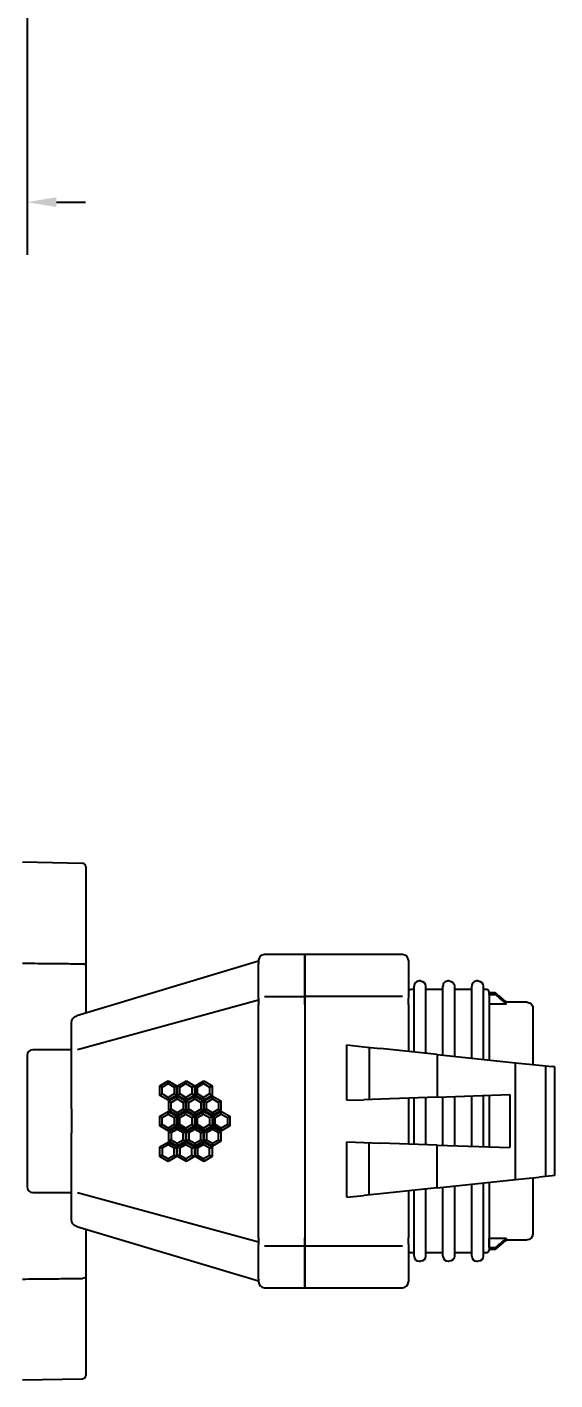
# Model space of a CAD drawing. Header units: inches. Extents: x -1 to 22.2, y 2.7 to 16.5.
# Drawn here: x 16.844 to 18.648, y 3.642 to 8.27 of the extents above; entities that cross this region are included whole.
import ezdxf

# ---------------------------------------------------------------- set-up
doc = ezdxf.new("R2010")
doc.units = ezdxf.units.IN
doc.header["$MEASUREMENT"] = 0
doc.layers.get('Defpoints').update_dxf_attribs({"color": 1})
doc.layers.add('Graze 2.0', color=7, linetype='Continuous')
doc.styles.get("Standard").update_dxf_attribs({"font": 'Arial.ttf'})
doc.dimstyles.new('.1 DIM', dxfattribs={"dimscale": 0, "dimtxt": 0.15, "dimasz": 0.1, "dimexe": 0.18, "dimexo": 0.0625, "dimgap": 0.09, "dimtad": 0, "dimtih": 1, "dimtoh": 1, "dimdec": 5, "dimzin": 0, "dimdsep": 46, "dimlunit": 4, "dimtxsty": 'Standard', "dimcen": 0.09, "dimadec": 0, "dimazin": 0, "dimtfac": 1, "dimtdec": 5, "dimtofl": 0, "dimtmove": 0, "dimatfit": 3, "dimfxl": 1, "dimtolj": 1, "dimtzin": 0, "dimarcsym": 0})

# ---------------------------------------------------------------- blocks, each defined once
blk = doc.blocks.new('*D23')
at = {"layer": 'Defpoints', "color": 0, "lineweight": -2, "transparency": 16777216}
for p, q in [((15.6121, 8.7011), (15.6121, 7.4912)), ((16.8444, 8.7011), (16.8444, 7.4912)), ((15.5121, 7.6712), (15.4121, 7.6712)), ((16.9444, 7.6712), (17.0444, 7.6712))]:
    blk.add_line(p, q, dxfattribs=at)
at = {"layer": 'Defpoints', "color": 0, "transparency": 16777216}
for p in [(15.6121, 8.7636), (16.8444, 8.7636), (16.8444, 7.6712)]:
    blk.add_point(p, dxfattribs=at)
for points in [[(15.5121, 7.6878), (15.5121, 7.6545), (15.6121, 7.6712)], [(16.9444, 7.6878), (16.9444, 7.6545), (16.8444, 7.6712)]]:
    blk.add_solid(points, dxfattribs=at)
at = {"layer": 'Defpoints', "color": 0, "transparency": 16777216, "char_height": 0.15, "attachment_point": 5}
for s, insert in [('\\A1;1{\\H1x;\\S7/32;}"', (16.2283, 7.9355)), ('\\A1;[31.30 mm]', (16.2283, 7.4857))]:
    blk.add_mtext(s, dxfattribs=dict(at, insert=insert))

msp = doc.modelspace()

# ---------------------------------------------------------------- linework, layer by layer
at = {"layer": 'Graze 2.0'}
for p, q in [((17.033585, 5.409015), (16.828655, 5.412592)), ((17.04519, 5.397206), (17.04519, 5.384324)), ((17.793222, 5.096902), (17.655426, 5.096902)), ((18.127867, 5.096902), (17.793222, 5.096902)), ((17.793222, 5.084432), (17.793222, 5.096902)), ((17.793222, 5.096902), (17.793222, 5.084432)), ((17.635741, 5.073857), (17.014224, 4.887665)), ((17.635741, 5.077217), (17.635741, 5.066826)), ((17.635741, 5.060581), (17.635741, 5.066826)), ((17.635741, 4.948638), (17.635741, 5.060349)), ((17.793222, 5.084432), (17.793222, 4.965332)), ((17.793222, 4.965332), (17.793222, 5.084432)), ((18.147552, 5.077217), (18.147552, 5.066826)), ((18.147552, 5.066826), (18.147552, 4.947725)), ((18.188891, 5.006512), (18.184954, 5.006512)), ((18.287316, 5.006512), (18.283379, 5.006512)), ((18.385741, 5.006512), (18.381804, 5.006512)), ((17.655426, 4.953362), (17.793222, 4.953362)), ((17.793222, 4.926597), (17.793222, 4.965332)), ((17.793222, 4.965332), (17.793222, 4.926597)), ((18.127867, 4.953362), (17.793222, 4.953362)), ((18.167238, 4.976984), (18.155426, 4.976984)), ((18.265663, 4.976984), (18.206608, 4.976984)), ((18.364088, 4.976984), (18.305033, 4.976984)), ((18.415269, 4.976984), (18.403458, 4.976984)), ((18.444259, 4.966095), (18.423143, 4.966095)), ((18.423143, 4.960649), (18.444259, 4.960649)), ((18.423143, 4.960649), (18.423143, 4.927551)), ((17.016329, 4.772195), (17.635741, 4.941526)), ((17.635741, 4.947725), (17.635741, 4.948534)), ((17.635741, 4.947725), (17.635741, 4.926597)), ((17.635741, 4.127495), (17.635741, 4.926597)), ((17.793222, 4.926597), (17.793222, 4.127495)), ((17.793222, 4.926597), (17.793222, 4.127495)), ((18.147552, 4.926597), (18.147552, 4.947725)), ((18.147552, 4.926597), (18.147552, 4.765466)), ((18.482198, 4.927551), (18.423143, 4.927551)), ((18.553064, 4.933677), (18.482198, 4.933677)), ((18.482198, 4.927551), (18.482198, 4.928205)), ((16.995978, 4.852264), (16.995978, 4.863151)), ((17.04519, 4.906368), (17.04519, 4.896932)), ((16.995978, 4.75682), (16.995978, 4.852264)), ((16.995978, 4.771141), (16.864088, 4.771141)), ((17.937792, 4.787513), (17.99476, 4.781526)), ((17.937792, 4.598176), (17.937792, 4.787513)), ((17.99476, 4.781526), (18.052076, 4.775501)), ((18.013935, 4.77951), (18.013935, 4.600835)), ((18.245999, 4.755119), (18.052076, 4.775501)), ((18.167238, 4.763391), (18.167238, 4.809102)), ((18.206608, 4.809102), (18.206608, 4.759257)), ((18.265663, 4.753052), (18.265663, 4.809102)), ((18.305033, 4.809102), (18.305033, 4.748909)), ((18.364088, 4.742704), (18.364088, 4.809102)), ((18.403458, 4.809102), (18.403458, 4.738562)), ((18.423143, 4.809102), (18.423143, 4.736499)), ((18.572749, 4.809102), (18.572749, 4.720774)), ((16.844403, 4.751456), (16.844403, 4.302637)), ((16.995978, 4.568798), (16.995978, 4.75682)), ((18.245999, 4.755119), (18.245999, 4.608939)), ((18.245999, 4.755119), (18.513255, 4.72703)), ((18.513255, 4.327063), (18.513255, 4.72703)), ((18.513255, 4.72703), (18.594065, 4.718536)), ((18.594065, 4.718536), (18.638607, 4.713854)), ((18.616336, 4.716195), (18.616336, 4.337897)), ((18.639172, 4.713795), (18.638607, 4.713854)), ((18.648397, 4.712826), (18.639172, 4.713795)), ((18.648397, 4.341267), (18.648397, 4.712826)), ((17.298369, 4.648314), (17.326984, 4.664858)), ((17.306112, 4.64359), (17.298369, 4.648314)), ((17.298369, 4.615227), (17.298369, 4.648314)), ((17.306112, 4.64359), (17.326556, 4.655409)), ((17.306112, 4.619952), (17.306112, 4.64359)), ((17.326556, 4.655409), (17.326984, 4.664858)), ((17.326556, 4.655409), (17.346999, 4.64359)), ((17.326984, 4.664858), (17.355599, 4.648314)), ((17.346999, 4.64359), (17.355599, 4.648314)), ((17.346999, 4.64359), (17.346999, 4.619952)), ((17.355599, 4.648314), (17.355599, 4.615227)), ((17.358916, 4.648314), (17.387531, 4.664858)), ((17.366659, 4.64359), (17.358916, 4.648314)), ((17.358916, 4.615227), (17.358916, 4.648314)), ((17.366659, 4.64359), (17.387102, 4.655409)), ((17.366659, 4.619952), (17.366659, 4.64359)), ((17.387102, 4.655409), (17.387531, 4.664858)), ((17.387102, 4.655409), (17.407546, 4.64359)), ((17.387531, 4.664858), (17.416146, 4.648314)), ((17.407546, 4.64359), (17.416146, 4.648314)), ((17.407546, 4.64359), (17.407546, 4.619952)), ((17.416146, 4.648314), (17.416146, 4.615227)), ((17.419463, 4.648314), (17.448078, 4.664858)), ((17.427206, 4.64359), (17.419463, 4.648314)), ((17.419463, 4.615227), (17.419463, 4.648314)), ((17.427206, 4.64359), (17.447649, 4.655409)), ((17.427206, 4.619952), (17.427206, 4.64359)), ((17.447649, 4.655409), (17.448078, 4.664858)), ((17.447649, 4.655409), (17.468093, 4.64359)), ((17.448078, 4.664858), (17.476693, 4.648314)), ((17.468093, 4.64359), (17.476693, 4.648314)), ((17.468093, 4.64359), (17.468093, 4.619952)), ((17.476693, 4.648314), (17.476693, 4.615227)), ((17.306112, 4.619952), (17.298369, 4.615227)), ((17.326984, 4.598684), (17.298369, 4.615227)), ((17.326556, 4.608132), (17.306112, 4.619952)), ((17.346999, 4.619952), (17.326556, 4.608132)), ((17.326556, 4.608132), (17.326984, 4.598684)), ((17.355599, 4.615227), (17.326984, 4.598684)), ((17.328657, 4.595969), (17.357302, 4.61253)), ((17.336462, 4.591208), (17.328657, 4.595969)), ((17.328657, 4.562848), (17.328657, 4.595969)), ((17.336462, 4.591208), (17.356871, 4.603007)), ((17.336462, 4.567609), (17.336462, 4.591208)), ((17.346999, 4.619952), (17.355599, 4.615227)), ((17.356871, 4.603007), (17.357302, 4.61253)), ((17.356871, 4.603007), (17.377279, 4.591208)), ((17.357302, 4.61253), (17.385947, 4.595969)), ((17.366659, 4.619952), (17.358916, 4.615227)), ((17.387531, 4.598684), (17.358916, 4.615227)), ((17.387102, 4.608132), (17.366659, 4.619952)), ((17.377279, 4.591208), (17.385947, 4.595969)), ((17.377279, 4.591208), (17.377279, 4.567609)), ((17.385947, 4.595969), (17.385947, 4.562848)), ((17.407546, 4.619952), (17.387102, 4.608132)), ((17.387102, 4.608132), (17.387531, 4.598684)), ((17.416146, 4.615227), (17.387531, 4.598684)), ((17.389204, 4.595969), (17.417849, 4.61253)), ((17.397009, 4.591208), (17.389204, 4.595969)), ((17.389204, 4.562848), (17.389204, 4.595969)), ((17.397009, 4.591208), (17.417417, 4.603007)), ((17.397009, 4.567609), (17.397009, 4.591208)), ((17.407546, 4.619952), (17.416146, 4.615227)), ((17.417417, 4.603007), (17.417849, 4.61253)), ((17.417417, 4.603007), (17.437826, 4.591208)), ((17.417849, 4.61253), (17.446494, 4.595969)), ((17.427206, 4.619952), (17.419463, 4.615227)), ((17.448078, 4.598684), (17.419463, 4.615227)), ((17.447649, 4.608132), (17.427206, 4.619952)), ((17.437826, 4.591208), (17.446494, 4.595969)), ((17.437826, 4.591208), (17.437826, 4.567609)), ((17.446494, 4.595969), (17.446494, 4.562848)), ((17.468093, 4.619952), (17.447649, 4.608132)), ((17.447649, 4.608132), (17.448078, 4.598684)), ((17.476693, 4.615227), (17.448078, 4.598684)), ((17.449751, 4.595969), (17.478396, 4.61253)), ((17.457555, 4.591208), (17.449751, 4.595969)), ((17.449751, 4.562848), (17.449751, 4.595969)), ((17.457555, 4.591208), (17.477964, 4.603007)), ((17.457555, 4.567609), (17.457555, 4.591208)), ((17.468093, 4.619952), (17.476693, 4.615227)), ((17.477964, 4.603007), (17.478396, 4.61253)), ((17.477964, 4.603007), (17.498373, 4.591208)), ((17.478396, 4.61253), (17.507041, 4.595969)), ((17.498373, 4.591208), (17.507041, 4.595969)), ((17.498373, 4.591208), (17.498373, 4.567609)), ((17.507041, 4.595969), (17.507041, 4.562848)), ((17.937792, 4.598176), (17.99476, 4.600166)), ((18.052076, 4.602167), (17.99476, 4.600166)), ((18.245999, 4.608939), (18.052076, 4.602167)), ((18.147552, 4.605496), (18.147552, 4.448597)), ((18.167238, 4.447912), (18.167238, 4.606181)), ((18.206608, 4.607556), (18.206608, 4.446537)), ((18.245999, 4.608939), (18.494009, 4.6176)), ((18.265663, 4.444474), (18.265663, 4.609618)), ((18.305033, 4.610993), (18.305033, 4.443099)), ((18.364088, 4.441037), (18.364088, 4.613056)), ((18.403458, 4.614431), (18.403458, 4.439662)), ((18.423143, 4.615118), (18.423143, 4.438974)), ((18.494009, 4.6176), (18.494009, 4.436493)), ((17.298626, 4.543476), (17.327045, 4.559907)), ((17.298626, 4.510616), (17.298626, 4.543476)), ((17.305971, 4.538995), (17.298626, 4.543476)), ((17.305971, 4.538995), (17.326639, 4.550944)), ((17.305971, 4.515097), (17.305971, 4.538995)), ((17.326639, 4.550944), (17.327045, 4.559907)), ((17.326639, 4.550944), (17.347306, 4.538995)), ((17.327045, 4.559907), (17.355464, 4.543476)), ((17.336462, 4.567609), (17.328657, 4.562848)), ((17.357302, 4.546287), (17.328657, 4.562848)), ((17.356871, 4.55581), (17.336462, 4.567609)), ((17.347306, 4.538995), (17.355464, 4.543476)), ((17.347306, 4.538995), (17.347306, 4.515097)), ((17.355464, 4.543476), (17.355464, 4.510616)), ((17.377279, 4.567609), (17.356871, 4.55581)), ((17.356871, 4.55581), (17.357302, 4.546287)), ((17.385947, 4.562848), (17.357302, 4.546287)), ((17.359173, 4.543476), (17.387592, 4.559907)), ((17.366518, 4.538995), (17.359173, 4.543476)), ((17.359173, 4.510616), (17.359173, 4.543476)), ((17.366518, 4.538995), (17.387186, 4.550944)), ((17.366518, 4.515097), (17.366518, 4.538995)), ((17.377279, 4.567609), (17.385947, 4.562848)), ((17.387186, 4.550944), (17.387592, 4.559907)), ((17.387186, 4.550944), (17.407853, 4.538995)), ((17.387592, 4.559907), (17.416011, 4.543476)), ((17.397009, 4.567609), (17.389204, 4.562848)), ((17.417849, 4.546287), (17.389204, 4.562848)), ((17.417417, 4.55581), (17.397009, 4.567609)), ((17.407853, 4.538995), (17.416011, 4.543476)), ((17.407853, 4.538995), (17.407853, 4.515097)), ((17.416011, 4.543476), (17.416011, 4.510616)), ((17.437826, 4.567609), (17.417417, 4.55581)), ((17.417417, 4.55581), (17.417849, 4.546287)), ((17.446494, 4.562848), (17.417849, 4.546287)), ((17.41972, 4.543476), (17.448139, 4.559907)), ((17.427065, 4.538995), (17.41972, 4.543476)), ((17.41972, 4.510616), (17.41972, 4.543476)), ((17.427065, 4.538995), (17.447732, 4.550944)), ((17.427065, 4.515097), (17.427065, 4.538995)), ((17.437826, 4.567609), (17.446494, 4.562848)), ((17.447732, 4.550944), (17.448139, 4.559907)), ((17.447732, 4.550944), (17.4684, 4.538995)), ((17.448139, 4.559907), (17.476558, 4.543476)), ((17.457555, 4.567609), (17.449751, 4.562848)), ((17.478396, 4.546287), (17.449751, 4.562848)), ((17.477964, 4.55581), (17.457555, 4.567609)), ((17.4684, 4.538995), (17.476558, 4.543476)), ((17.4684, 4.538995), (17.4684, 4.515097)), ((17.476558, 4.543476), (17.476558, 4.510616)), ((17.498373, 4.567609), (17.477964, 4.55581)), ((17.477964, 4.55581), (17.478396, 4.546287)), ((17.507041, 4.562848), (17.478396, 4.546287)), ((17.480267, 4.543476), (17.508685, 4.559907)), ((17.487612, 4.538995), (17.480267, 4.543476)), ((17.480267, 4.510616), (17.480267, 4.543476)), ((17.487612, 4.538995), (17.508279, 4.550944)), ((17.487612, 4.515097), (17.487612, 4.538995)), ((17.498373, 4.567609), (17.507041, 4.562848)), ((17.508279, 4.550944), (17.508685, 4.559907)), ((17.508279, 4.550944), (17.528947, 4.538995)), ((17.508685, 4.559907), (17.537104, 4.543476)), ((17.528947, 4.538995), (17.537104, 4.543476)), ((17.528947, 4.538995), (17.528947, 4.515097)), ((17.537104, 4.543476), (17.537104, 4.510616)), ((17.305971, 4.515097), (17.298626, 4.510616)), ((17.327045, 4.494186), (17.298626, 4.510616)), ((17.326639, 4.503149), (17.305971, 4.515097)), ((17.347306, 4.515097), (17.326639, 4.503149)), ((17.326639, 4.503149), (17.327045, 4.494186)), ((17.355464, 4.510616), (17.327045, 4.494186)), ((17.328657, 4.491245), (17.357302, 4.507806)), ((17.336462, 4.486483), (17.328657, 4.491245)), ((17.328657, 4.458123), (17.328657, 4.491245)), ((17.356871, 4.498282), (17.336462, 4.486483)), ((17.347306, 4.515097), (17.355464, 4.510616)), ((17.356871, 4.498282), (17.357302, 4.507806)), ((17.377279, 4.486483), (17.356871, 4.498282)), ((17.357302, 4.507806), (17.385947, 4.491245)), ((17.366518, 4.515097), (17.359173, 4.510616)), ((17.387592, 4.494186), (17.359173, 4.510616)), ((17.387186, 4.503149), (17.366518, 4.515097)), ((17.377279, 4.486483), (17.385947, 4.491245)), ((17.385947, 4.491245), (17.385947, 4.458123)), ((17.407853, 4.515097), (17.387186, 4.503149)), ((17.387186, 4.503149), (17.387592, 4.494186)), ((17.416011, 4.510616), (17.387592, 4.494186)), ((17.389204, 4.491245), (17.417849, 4.507806)), ((17.397009, 4.486483), (17.389204, 4.491245)), ((17.389204, 4.458123), (17.389204, 4.491245)), ((17.417417, 4.498282), (17.397009, 4.486483)), ((17.407853, 4.515097), (17.416011, 4.510616)), ((17.417417, 4.498282), (17.417849, 4.507806)), ((17.437826, 4.486483), (17.417417, 4.498282)), ((17.417849, 4.507806), (17.446494, 4.491245)), ((17.427065, 4.515097), (17.41972, 4.510616)), ((17.448139, 4.494186), (17.41972, 4.510616)), ((17.447732, 4.503149), (17.427065, 4.515097)), ((17.437826, 4.486483), (17.446494, 4.491245)), ((17.446494, 4.491245), (17.446494, 4.458123)), ((17.4684, 4.515097), (17.447732, 4.503149)), ((17.447732, 4.503149), (17.448139, 4.494186)), ((17.476558, 4.510616), (17.448139, 4.494186)), ((17.449751, 4.491245), (17.478396, 4.507806)), ((17.457555, 4.486483), (17.449751, 4.491245)), ((17.449751, 4.458123), (17.449751, 4.491245)), ((17.477964, 4.498282), (17.457555, 4.486483)), ((17.4684, 4.515097), (17.476558, 4.510616)), ((17.477964, 4.498282), (17.478396, 4.507806)), ((17.498373, 4.486483), (17.477964, 4.498282)), ((17.478396, 4.507806), (17.507041, 4.491245)), ((17.487612, 4.515097), (17.480267, 4.510616)), ((17.508685, 4.494186), (17.480267, 4.510616)), ((17.508279, 4.503149), (17.487612, 4.515097)), ((17.498373, 4.486483), (17.507041, 4.491245)), ((17.507041, 4.491245), (17.507041, 4.458123)), ((17.528947, 4.515097), (17.508279, 4.503149)), ((17.508279, 4.503149), (17.508685, 4.494186)), ((17.537104, 4.510616), (17.508685, 4.494186)), ((17.528947, 4.515097), (17.537104, 4.510616)), ((16.995978, 4.297273), (16.995978, 4.485294)), ((17.298369, 4.438865), (17.326984, 4.455409)), ((17.326556, 4.44596), (17.306112, 4.434141)), ((17.326556, 4.44596), (17.326984, 4.455409)), ((17.346999, 4.434141), (17.326556, 4.44596)), ((17.326984, 4.455409), (17.355599, 4.438865)), ((17.336462, 4.462885), (17.328657, 4.458123)), ((17.357302, 4.441562), (17.328657, 4.458123)), ((17.336462, 4.486483), (17.336462, 4.462885)), ((17.336462, 4.462885), (17.356871, 4.451086)), ((17.356871, 4.451086), (17.377279, 4.462885)), ((17.356871, 4.451086), (17.357302, 4.441562)), ((17.385947, 4.458123), (17.357302, 4.441562)), ((17.358916, 4.438865), (17.387531, 4.455409)), ((17.387102, 4.44596), (17.366659, 4.434141)), ((17.377279, 4.462885), (17.377279, 4.486483)), ((17.377279, 4.462885), (17.385947, 4.458123)), ((17.387102, 4.44596), (17.387531, 4.455409)), ((17.407546, 4.434141), (17.387102, 4.44596)), ((17.387531, 4.455409), (17.416146, 4.438865)), ((17.397009, 4.462885), (17.389204, 4.458123)), ((17.417849, 4.441562), (17.389204, 4.458123)), ((17.397009, 4.486483), (17.397009, 4.462885)), ((17.397009, 4.462885), (17.417417, 4.451086)), ((17.417417, 4.451086), (17.437826, 4.462885)), ((17.417417, 4.451086), (17.417849, 4.441562)), ((17.446494, 4.458123), (17.417849, 4.441562)), ((17.419463, 4.438865), (17.448078, 4.455409)), ((17.447649, 4.44596), (17.427206, 4.434141)), ((17.437826, 4.462885), (17.437826, 4.486483)), ((17.437826, 4.462885), (17.446494, 4.458123)), ((17.447649, 4.44596), (17.448078, 4.455409)), ((17.468093, 4.434141), (17.447649, 4.44596)), ((17.448078, 4.455409), (17.476693, 4.438865)), ((17.457555, 4.462885), (17.449751, 4.458123)), ((17.478396, 4.441562), (17.449751, 4.458123)), ((17.457555, 4.486483), (17.457555, 4.462885)), ((17.457555, 4.462885), (17.477964, 4.451086)), ((17.477964, 4.451086), (17.498373, 4.462885)), ((17.477964, 4.451086), (17.478396, 4.441562)), ((17.507041, 4.458123), (17.478396, 4.441562)), ((17.498373, 4.462885), (17.498373, 4.486483)), ((17.498373, 4.462885), (17.507041, 4.458123)), ((17.937792, 4.455916), (17.99476, 4.453927)), ((17.937792, 4.266579), (17.937792, 4.455916)), ((17.99476, 4.453927), (18.052076, 4.451925)), ((18.013935, 4.274582), (18.013935, 4.453257)), ((18.245999, 4.445153), (18.052076, 4.451925)), ((18.245999, 4.445153), (18.494009, 4.436493)), ((18.245999, 4.298973), (18.245999, 4.445153)), ((17.306112, 4.434141), (17.298369, 4.438865)), ((17.298369, 4.405778), (17.298369, 4.438865)), ((17.306112, 4.410503), (17.298369, 4.405778)), ((17.326984, 4.389235), (17.298369, 4.405778)), ((17.306112, 4.434141), (17.306112, 4.410503)), ((17.306112, 4.410503), (17.326556, 4.398684)), ((17.326556, 4.398684), (17.346999, 4.410503)), ((17.326556, 4.398684), (17.326984, 4.389235)), ((17.355599, 4.405778), (17.326984, 4.389235)), ((17.346999, 4.434141), (17.355599, 4.438865)), ((17.346999, 4.410503), (17.346999, 4.434141)), ((17.346999, 4.410503), (17.355599, 4.405778)), ((17.355599, 4.438865), (17.355599, 4.405778)), ((17.366659, 4.434141), (17.358916, 4.438865)), ((17.358916, 4.405778), (17.358916, 4.438865)), ((17.366659, 4.410503), (17.358916, 4.405778)), ((17.387531, 4.389235), (17.358916, 4.405778)), ((17.366659, 4.434141), (17.366659, 4.410503)), ((17.366659, 4.410503), (17.387102, 4.398684)), ((17.387102, 4.398684), (17.407546, 4.410503)), ((17.387102, 4.398684), (17.387531, 4.389235)), ((17.416146, 4.405778), (17.387531, 4.389235)), ((17.407546, 4.434141), (17.416146, 4.438865)), ((17.407546, 4.410503), (17.407546, 4.434141)), ((17.407546, 4.410503), (17.416146, 4.405778)), ((17.416146, 4.438865), (17.416146, 4.405778)), ((17.427206, 4.434141), (17.419463, 4.438865)), ((17.419463, 4.405778), (17.419463, 4.438865)), ((17.427206, 4.410503), (17.419463, 4.405778)), ((17.448078, 4.389235), (17.419463, 4.405778)), ((17.427206, 4.434141), (17.427206, 4.410503)), ((17.427206, 4.410503), (17.447649, 4.398684)), ((17.447649, 4.398684), (17.468093, 4.410503)), ((17.447649, 4.398684), (17.448078, 4.389235)), ((17.476693, 4.405778), (17.448078, 4.389235)), ((17.468093, 4.434141), (17.476693, 4.438865)), ((17.468093, 4.410503), (17.468093, 4.434141)), ((17.468093, 4.410503), (17.476693, 4.405778)), ((17.476693, 4.438865), (17.476693, 4.405778)), ((18.245999, 4.298973), (18.513255, 4.327063)), ((18.305033, 4.305183), (18.305033, 4.244991)), ((18.364088, 4.244991), (18.364088, 4.311388)), ((18.403458, 4.315531), (18.403458, 4.244991)), ((18.423143, 4.317594), (18.423143, 4.244991)), ((18.513255, 4.327063), (18.594065, 4.335557)), ((18.572749, 4.333318), (18.572749, 4.244991)), ((18.638607, 4.340238), (18.594065, 4.335557)), ((18.638607, 4.340238), (18.639172, 4.340297)), ((18.648397, 4.341267), (18.639172, 4.340297)), ((16.864088, 4.282952), (16.995978, 4.282952)), ((16.995978, 4.201829), (16.995978, 4.297273)), ((17.635741, 4.112567), (17.016329, 4.281897)), ((17.937792, 4.266579), (17.99476, 4.272567)), ((18.052076, 4.278591), (17.99476, 4.272567)), ((18.245999, 4.298973), (18.052076, 4.278591)), ((18.147552, 4.288627), (18.147552, 4.127495)), ((18.167238, 4.244991), (18.167238, 4.290701)), ((18.206608, 4.294835), (18.206608, 4.244991)), ((18.265663, 4.244991), (18.265663, 4.30104)), ((16.995978, 4.190941), (16.995978, 4.201829)), ((17.014224, 4.166427), (17.635741, 3.980235)), ((17.04519, 4.157161), (17.04519, 4.147725)), ((17.635741, 4.127495), (17.635741, 4.106367)), ((17.793222, 4.08876), (17.793222, 4.127495)), ((17.793222, 4.127495), (17.793222, 4.08876)), ((18.147552, 4.106367), (18.147552, 4.127495)), ((18.423143, 4.09442), (18.423143, 4.126538)), ((18.423143, 4.126538), (18.482198, 4.126538)), ((18.482198, 4.126538), (18.482198, 4.125757)), ((18.482198, 4.120415), (18.553064, 4.120415)), ((17.635741, 4.105558), (17.635741, 4.106367)), ((17.635741, 3.993744), (17.635741, 4.105455)), ((17.655426, 4.10073), (17.793222, 4.10073)), ((17.793222, 4.10073), (18.127867, 4.10073)), ((17.793222, 4.08876), (17.793222, 3.96966)), ((17.793222, 3.96966), (17.793222, 4.08876)), ((18.147552, 4.106367), (18.147552, 3.987267)), ((18.155426, 4.077108), (18.167238, 4.077108)), ((18.206608, 4.077108), (18.265663, 4.077108)), ((18.305033, 4.077108), (18.364088, 4.077108)), ((18.403458, 4.077108), (18.415269, 4.077108)), ((18.423143, 4.09442), (18.445562, 4.09442)), ((18.423143, 4.088919), (18.445562, 4.088919)), ((18.184954, 4.047581), (18.188891, 4.047581)), ((18.283379, 4.047581), (18.287316, 4.047581)), ((18.381804, 4.047581), (18.385741, 4.047581)), ((17.635741, 3.987267), (17.635741, 3.993512)), ((17.635741, 3.987267), (17.635741, 3.976876)), ((18.147552, 3.987267), (18.147552, 3.976876)), ((17.655426, 3.957191), (17.793222, 3.957191)), ((17.793222, 3.96966), (17.793222, 3.957191)), ((17.793222, 3.957191), (17.793222, 3.96966)), ((17.793222, 3.957191), (18.127867, 3.957191)), ((17.04519, 3.669769), (17.04519, 3.656887)), ((16.828655, 3.6415), (17.033585, 3.645077))]:
    msp.add_line(p, q, dxfattribs=at)
for centre, radius, start, end in [((17.033379, 5.397206), 0.011811, 0, 89), ((17.655426, 5.077217), 0.019685, 90, 180), ((18.127867, 5.077217), 0.019685, 0, 90), ((16.864088, 4.751456), 0.019685, 90, 180), ((16.864088, 4.302637), 0.019685, 180, 270), ((17.655426, 3.976876), 0.019685, 180, 270), ((18.127867, 3.976876), 0.019685, 270, 0), ((17.033379, 3.656887), 0.011811, 271, 0)]:
    msp.add_arc(centre, radius, start, end, dxfattribs=at)
at = {"layer": 'Graze 2.0', "extrusion": (-8.3774e-21, 0.000136818, -1)}
for centre, start, end in [((-18.188891, 4.988958, 0.000619), 90.010685, 179.999624), ((-18.287316, 4.988958, 0.000619), 90.010685, 179.999624), ((-18.385741, 4.988958, 0.000619), 90.010696, 179.999624), ((-18.188891, 4.06546, 0.000619), 180.52602, 270.010696), ((-18.287316, 4.06546, 0.000619), 180.52602, 270.010696), ((-18.385741, 4.06546, 0.000619), 180.526137, 270.010685)]:
    msp.add_arc(centre, 0.017717, start, end, dxfattribs=at)
at = {"layer": 'Graze 2.0', "extrusion": (6.12303e-17, 6.12303e-17, -1)}
for centre, radius, start, end in [((-18.553064, 4.913992), 0.019685, 89.919685, 180.004909), ((-17.021568, 4.863151), 0.025591, 0, 72.877321), ((-17.021568, 4.190941), 0.025591, 287.344617, 0), ((-18.553064, 4.1401), 0.019685, 179.995091, 269.919685)]:
    msp.add_arc(centre, radius, start, end, dxfattribs=at)
at = {"layer": 'Graze 2.0'}
for centre, major_axis, ratio, start_param, end_param in [((18.184954, 4.988795), (-0.017717, 0), 0.99999999, 4.71214852, 6.28317905), ((18.283379, 4.988795), (-0.017717, 0), 0.99999999, 4.71214852, 6.28317905), ((18.381804, 4.988795), (-0.017717, 0), 0.99999999, 4.71214852, 6.28317905), ((18.155426, 4.96911), (-0.007874, 0), 0.99999999, 4.71764311, 6.28317075), ((18.415269, 4.96911), (-0.007874, 0), 0.99999998, 3.14161374, 4.71756174), ((18.155426, 4.084982), (-0.007874, 0), 0.99999999, 0, 1.57605046), ((18.415269, 4.084982), (-0.007874, 0), 0.99999998, 1.57596908, 3.14157157), ((18.184954, 4.065297), (-0.017717, 0), 0.99999999, 0, 1.57055587), ((18.283379, 4.065297), (-0.017717, 0), 0.99999999, 0, 1.57055587), ((18.381804, 4.065297), (-0.017717, 0), 0.99999999, 0, 1.57055587)]:
    msp.add_ellipse(centre, major_axis=major_axis, ratio=ratio, start_param=start_param, end_param=end_param, dxfattribs=at)
for points, knots in [([(17.04519, 5.384324), (17.04519, 5.378091), (17.04519, 5.372106), (17.04519, 5.360112), (17.04519, 5.354128), (17.04519, 5.336115), (17.04519, 5.324012), (17.04519, 5.287136), (17.04519, 5.261831), (17.04519, 5.208927), (17.04519, 5.181391), (17.04519, 5.13755), (17.04519, 5.122489), (17.04519, 5.099142), (17.04519, 5.091229), (17.04519, 5.075094), (17.04519, 5.066841), (17.04519, 5.058464)], [0, 0, 0, 0, 0.0625, 0.0625, 0.125, 0.125, 0.25, 0.25, 0.5, 0.5, 0.75, 0.75, 0.875, 0.875, 0.9375, 0.9375, 1, 1, 1, 1]), ([(16.828655, 5.067395), (16.857066, 5.067107), (16.885478, 5.066819), (16.935773, 5.06631), (16.957656, 5.066088), (16.997555, 5.065684), (17.01557, 5.065502), (17.033585, 5.065319)], [0, 0, 0, 0, 0.41591971, 0.41591971, 0.73627407, 0.73627407, 1, 1, 1, 1]), ([(17.033585, 5.065319), (17.036672, 5.065288), (17.039667, 5.064532), (17.043942, 5.062006), (17.04519, 5.060234), (17.04519, 5.058464)], [0, 0, 0, 0, 0.5, 0.5, 1, 1, 1, 1]), ([(17.04519, 5.058464), (17.04519, 5.035794), (17.04519, 5.012085), (17.04519, 4.973891), (17.04519, 4.960812), (17.04519, 4.934112), (17.04519, 4.920328), (17.04519, 4.906368)], [0, 0, 0, 0, 0.5, 0.5, 0.75, 0.75, 1, 1, 1, 1]), ([(18.167238, 4.809102), (18.167238, 4.816304), (18.167238, 4.82342), (18.167238, 4.837493), (18.167238, 4.844498), (18.167238, 4.864706), (18.167238, 4.877321), (18.167238, 4.900682), (18.167238, 4.911118), (18.167238, 4.93006), (18.167238, 4.938539), (18.167238, 4.953227), (18.167238, 4.959531), (18.167238, 4.970336), (18.167238, 4.974815), (18.167238, 4.985328), (18.167238, 4.988767), (18.167238, 4.988795)], [0, 0, 0, 0, 0.06255871, 0.06255871, 0.12511742, 0.12511742, 0.25023484, 0.25023484, 0.37535226, 0.37535226, 0.50046968, 0.50046968, 0.6255871, 0.6255871, 0.75070452, 0.75070452, 1, 1, 1, 1]), ([(18.206608, 4.988795), (18.206608, 4.988795), (18.206608, 4.988795), (18.206608, 4.988803), (18.206608, 4.985376), (18.206608, 4.974729), (18.206608, 4.970247), (18.206608, 4.95949), (18.206608, 4.953198), (18.206608, 4.938448), (18.206608, 4.929957), (18.206608, 4.911082), (18.206608, 4.900568), (18.206608, 4.877187), (18.206608, 4.864579), (18.206608, 4.83746), (18.206608, 4.823503), (18.206608, 4.809102)], [0, 0, 0, 0, 0.00005175, 0.00005175, 0.25003881, 0.25003881, 0.37503234, 0.37503234, 0.50002587, 0.50002587, 0.6250194, 0.6250194, 0.75001294, 0.75001294, 0.87500647, 0.87500647, 1, 1, 1, 1]), ([(18.265663, 4.809102), (18.265663, 4.816304), (18.265663, 4.82342), (18.265663, 4.837493), (18.265663, 4.844498), (18.265663, 4.864706), (18.265663, 4.877321), (18.265663, 4.900682), (18.265663, 4.911118), (18.265663, 4.93006), (18.265663, 4.938539), (18.265663, 4.953227), (18.265663, 4.959531), (18.265663, 4.970336), (18.265663, 4.974815), (18.265663, 4.985328), (18.265663, 4.988767), (18.265663, 4.988795)], [0, 0, 0, 0, 0.06255871, 0.06255871, 0.12511742, 0.12511742, 0.25023484, 0.25023484, 0.37535226, 0.37535226, 0.50046968, 0.50046968, 0.62558711, 0.62558711, 0.75070453, 0.75070453, 1, 1, 1, 1]), ([(18.305033, 4.988795), (18.305033, 4.988795), (18.305033, 4.988795), (18.305033, 4.988803), (18.305033, 4.985376), (18.305033, 4.974729), (18.305033, 4.970247), (18.305033, 4.95949), (18.305033, 4.953198), (18.305033, 4.938448), (18.305033, 4.929957), (18.305033, 4.911082), (18.305033, 4.900568), (18.305033, 4.877187), (18.305033, 4.864579), (18.305033, 4.83746), (18.305033, 4.823503), (18.305033, 4.809102)], [0, 0, 0, 0, 0.00005174, 0.00005174, 0.2500388, 0.2500388, 0.37503234, 0.37503234, 0.50002587, 0.50002587, 0.6250194, 0.6250194, 0.75001293, 0.75001293, 0.87500647, 0.87500647, 1, 1, 1, 1]), ([(18.364088, 4.809102), (18.364088, 4.816304), (18.364088, 4.82342), (18.364088, 4.837493), (18.364088, 4.844498), (18.364088, 4.864706), (18.364088, 4.877321), (18.364088, 4.900682), (18.364088, 4.911118), (18.364088, 4.93006), (18.364088, 4.938539), (18.364088, 4.953227), (18.364088, 4.959531), (18.364088, 4.970336), (18.364088, 4.974815), (18.364088, 4.985328), (18.364088, 4.988767), (18.364088, 4.988795)], [0, 0, 0, 0, 0.06255871, 0.06255871, 0.12511742, 0.12511742, 0.25023484, 0.25023484, 0.37535226, 0.37535226, 0.50046968, 0.50046968, 0.6255871, 0.6255871, 0.75070452, 0.75070452, 1, 1, 1, 1]), ([(18.403458, 4.988795), (18.403458, 4.988795), (18.403458, 4.988795), (18.403458, 4.988803), (18.403458, 4.985376), (18.403458, 4.974729), (18.403458, 4.970247), (18.403458, 4.95949), (18.403458, 4.953198), (18.403458, 4.938448), (18.403458, 4.929957), (18.403458, 4.911082), (18.403458, 4.900568), (18.403458, 4.877187), (18.403458, 4.864579), (18.403458, 4.83746), (18.403458, 4.823503), (18.403458, 4.809102)], [0, 0, 0, 0, 0.00005175, 0.00005175, 0.25003881, 0.25003881, 0.37503234, 0.37503234, 0.50002587, 0.50002587, 0.6250194, 0.6250194, 0.75001294, 0.75001294, 0.87500647, 0.87500647, 1, 1, 1, 1]), ([(18.423143, 4.96911), (18.423143, 4.969115), (18.423143, 4.968347), (18.423143, 4.96529), (18.423143, 4.963004), (18.423143, 4.956868), (18.423143, 4.953008), (18.423143, 4.94352), (18.423143, 4.937918), (18.423143, 4.925002), (18.423143, 4.917663), (18.423143, 4.900816), (18.423143, 4.891529), (18.423143, 4.870885), (18.423143, 4.859431), (18.423143, 4.835223), (18.423143, 4.822209), (18.423143, 4.809102)], [0, 0, 0, 0, 0.1249719, 0.1249719, 0.24997592, 0.24997592, 0.37497993, 0.37497993, 0.49998394, 0.49998394, 0.62498796, 0.62498796, 0.74999197, 0.74999197, 0.87499599, 0.87499599, 1, 1, 1, 1]), ([(18.444259, 4.960649), (18.448864, 4.956718), (18.453469, 4.952784), (18.466117, 4.941971), (18.474157, 4.935087), (18.482198, 4.928205)], [0, 0, 0, 0, 0.36392379, 0.36392379, 1, 1, 1, 1]), ([(18.572749, 4.913992), (18.572749, 4.913992), (18.572749, 4.913992), (18.572749, 4.913995), (18.572749, 4.913515), (18.572749, 4.9116), (18.572749, 4.910168), (18.572749, 4.90633), (18.572749, 4.903931), (18.572749, 4.898056), (18.572749, 4.894566), (18.572749, 4.886398), (18.572749, 4.881771), (18.572749, 4.871198), (18.572749, 4.865193), (18.572749, 4.85517), (18.572749, 4.851648), (18.572749, 4.844171), (18.572749, 4.840189), (18.572749, 4.827767), (18.572749, 4.818574), (18.572749, 4.809102)], [0, 0, 0, 0, 0.00008134, 0.00008134, 0.12507117, 0.12507117, 0.250061, 0.250061, 0.37505084, 0.37505084, 0.50004067, 0.50004067, 0.6250305, 0.6250305, 0.75002033, 0.75002033, 0.81251525, 0.81251525, 0.87501017, 0.87501017, 1, 1, 1, 1]), ([(16.995978, 4.568798), (16.995978, 4.554945), (16.996232, 4.541012), (16.996231, 4.512985), (16.995978, 4.498967), (16.995978, 4.485294)], [0, 0, 0, 0, 0.5, 0.5, 1, 1, 1, 1]), ([(18.167238, 4.065297), (18.167238, 4.065297), (18.167238, 4.065297), (18.167238, 4.065294), (18.167238, 4.068724), (18.167238, 4.079377), (18.167238, 4.083853), (18.167238, 4.094613), (18.167238, 4.100911), (18.167238, 4.115665), (18.167238, 4.124148), (18.167238, 4.143019), (18.167238, 4.15355), (18.167238, 4.176917), (18.167238, 4.189532), (18.167238, 4.216638), (18.167238, 4.230592), (18.167238, 4.244991)], [0, 0, 0, 0, 0.00092247, 0.00092247, 0.25069185, 0.25069185, 0.37557654, 0.37557654, 0.50046123, 0.50046123, 0.62534593, 0.62534593, 0.75023062, 0.75023062, 0.87511531, 0.87511531, 1, 1, 1, 1]), ([(18.206608, 4.244991), (18.206608, 4.237794), (18.206608, 4.230682), (18.206608, 4.216623), (18.206608, 4.209626), (18.206608, 4.189417), (18.206608, 4.176816), (18.206608, 4.153449), (18.206608, 4.142998), (18.206608, 4.124061), (18.206608, 4.115583), (18.206608, 4.100889), (18.206608, 4.094579), (18.206608, 4.083772), (18.206608, 4.079293), (18.206608, 4.068749), (18.206608, 4.065307), (18.206608, 4.065297)], [0, 0, 0, 0, 0.06250636, 0.06250636, 0.12501272, 0.12501272, 0.25002543, 0.25002543, 0.37503815, 0.37503815, 0.50005086, 0.50005086, 0.62506358, 0.62506358, 0.75007629, 0.75007629, 1, 1, 1, 1]), ([(18.265663, 4.065297), (18.265663, 4.065297), (18.265663, 4.065297), (18.265663, 4.065294), (18.265663, 4.068724), (18.265663, 4.079377), (18.265663, 4.083853), (18.265663, 4.094613), (18.265663, 4.100911), (18.265663, 4.115665), (18.265663, 4.124148), (18.265663, 4.143019), (18.265663, 4.15355), (18.265663, 4.176917), (18.265663, 4.189532), (18.265663, 4.216638), (18.265663, 4.230592), (18.265663, 4.244991)], [0, 0, 0, 0, 0.00092247, 0.00092247, 0.25069185, 0.25069185, 0.37557654, 0.37557654, 0.50046123, 0.50046123, 0.62534593, 0.62534593, 0.75023062, 0.75023062, 0.87511531, 0.87511531, 1, 1, 1, 1]), ([(18.305033, 4.244991), (18.305033, 4.237794), (18.305033, 4.230682), (18.305033, 4.216623), (18.305033, 4.209626), (18.305033, 4.189417), (18.305033, 4.176816), (18.305033, 4.153449), (18.305033, 4.142998), (18.305033, 4.124061), (18.305033, 4.115583), (18.305033, 4.100889), (18.305033, 4.094579), (18.305033, 4.083772), (18.305033, 4.079293), (18.305033, 4.068749), (18.305033, 4.065307), (18.305033, 4.065297)], [0, 0, 0, 0, 0.06250636, 0.06250636, 0.12501272, 0.12501272, 0.25002543, 0.25002543, 0.37503815, 0.37503815, 0.50005086, 0.50005086, 0.62506358, 0.62506358, 0.75007629, 0.75007629, 1, 1, 1, 1]), ([(18.364088, 4.065297), (18.364088, 4.065297), (18.364088, 4.065297), (18.364088, 4.065294), (18.364088, 4.068724), (18.364088, 4.079377), (18.364088, 4.083853), (18.364088, 4.094613), (18.364088, 4.100911), (18.364088, 4.115665), (18.364088, 4.124148), (18.364088, 4.143019), (18.364088, 4.15355), (18.364088, 4.176917), (18.364088, 4.189532), (18.364088, 4.216638), (18.364088, 4.230592), (18.364088, 4.244991)], [0, 0, 0, 0, 0.00092247, 0.00092247, 0.25069185, 0.25069185, 0.37557654, 0.37557654, 0.50046123, 0.50046123, 0.62534593, 0.62534593, 0.75023062, 0.75023062, 0.87511531, 0.87511531, 1, 1, 1, 1]), ([(18.403458, 4.244991), (18.403458, 4.237794), (18.403458, 4.230682), (18.403458, 4.216623), (18.403458, 4.209626), (18.403458, 4.189417), (18.403458, 4.176816), (18.403458, 4.153449), (18.403458, 4.142998), (18.403458, 4.124061), (18.403458, 4.115583), (18.403458, 4.100889), (18.403458, 4.094579), (18.403458, 4.083772), (18.403458, 4.079293), (18.403458, 4.068749), (18.403458, 4.065307), (18.403458, 4.065297)], [0, 0, 0, 0, 0.06250636, 0.06250636, 0.12501272, 0.12501272, 0.25002543, 0.25002543, 0.37503815, 0.37503815, 0.50005086, 0.50005086, 0.62506358, 0.62506358, 0.75007629, 0.75007629, 1, 1, 1, 1]), ([(18.423143, 4.244991), (18.423143, 4.231882), (18.423143, 4.219199), (18.423143, 4.194676), (18.423143, 4.183409), (18.423143, 4.162554), (18.423143, 4.15331), (18.423143, 4.136608), (18.423143, 4.129129), (18.423143, 4.116192), (18.423143, 4.110659), (18.423143, 4.101206), (18.423143, 4.09727), (18.423143, 4.088173), (18.423143, 4.085187), (18.423143, 4.084992)], [0, 0, 0, 0, 0.1260127, 0.1260127, 0.25202541, 0.25202541, 0.37803811, 0.37803811, 0.50405081, 0.50405081, 0.63006351, 0.63006351, 0.75607622, 0.75607622, 1, 1, 1, 1]), ([(18.572749, 4.244991), (18.572749, 4.240243), (18.572749, 4.235624), (18.572749, 4.226602), (18.572749, 4.22219), (18.572749, 4.209782), (18.572749, 4.202259), (18.572749, 4.182221), (18.572749, 4.171752), (18.572749, 4.159611), (18.572749, 4.156142), (18.572749, 4.150216), (18.572749, 4.147763), (18.572749, 4.141955), (18.572749, 4.140108), (18.572749, 4.1401)], [0, 0, 0, 0, 0.06250847, 0.06250847, 0.12501694, 0.12501694, 0.25003388, 0.25003388, 0.50006776, 0.50006776, 0.6250847, 0.6250847, 0.75010164, 0.75010164, 1, 1, 1, 1]), ([(17.04519, 4.147725), (17.04519, 4.133694), (17.04519, 4.120084), (17.04519, 4.093443), (17.04519, 4.080374), (17.04519, 4.042083), (17.04519, 4.018341), (17.04519, 3.995629)], [0, 0, 0, 0, 0.25, 0.25, 0.5, 0.5, 1, 1, 1, 1]), ([(18.445562, 4.09442), (18.449738, 4.097987), (18.453914, 4.101554), (18.463111, 4.109419), (18.468132, 4.113717), (18.476168, 4.120596), (18.479183, 4.123176), (18.482198, 4.125757)], [0, 0, 0, 0, 0.34175376, 0.34175376, 0.75304042, 0.75304042, 1, 1, 1, 1]), ([(16.828655, 3.986698), (16.85612, 3.986976), (16.883586, 3.987254), (16.933408, 3.987759), (16.955764, 3.987985), (16.996609, 3.988399), (17.015097, 3.988586), (17.033585, 3.988774)], [0, 0, 0, 0, 0.40207111, 0.40207111, 0.72934977, 0.72934977, 1, 1, 1, 1]), ([(17.04519, 3.995629), (17.04519, 3.993859), (17.043942, 3.992087), (17.039667, 3.989561), (17.036672, 3.988805), (17.033585, 3.988774)], [0, 0, 0, 0, 0.5, 0.5, 1, 1, 1, 1]), ([(17.04519, 3.995629), (17.04519, 3.987251), (17.04519, 3.978998), (17.04519, 3.962864), (17.04519, 3.954952), (17.04519, 3.931605), (17.04519, 3.916545), (17.04519, 3.872702), (17.04519, 3.845167), (17.04519, 3.792262), (17.04519, 3.766957), (17.04519, 3.730081), (17.04519, 3.717978), (17.04519, 3.699965), (17.04519, 3.693981), (17.04519, 3.681986), (17.04519, 3.676002), (17.04519, 3.669769)], [0, 0, 0, 0, 0.0625, 0.0625, 0.125, 0.125, 0.25, 0.25, 0.5, 0.5, 0.75, 0.75, 0.875, 0.875, 0.9375, 0.9375, 1, 1, 1, 1])]:
    msp.add_open_spline(points, degree=3, knots=knots, dxfattribs=at)
for points, degree in [([(17.635741, 5.060581), (17.635741, 5.060504), (17.635741, 5.060426), (17.635741, 5.060349)], 3), ([(18.423143, 4.960649), (18.423143, 4.964332), (18.423143, 4.966089), (18.423143, 4.966095)], 3), ([(18.482426, 4.934069), (18.463228, 4.950177), (18.444031, 4.966286)], 2), ([(18.44426, 4.966115), (18.44426, 4.966109), (18.44426, 4.964287), (18.444259, 4.960649)], 3), ([(17.635741, 4.948534), (17.635741, 4.948569), (17.635741, 4.948603), (17.635741, 4.948638)], 3), ([(18.482198, 4.928205), (18.482198, 4.929053), (18.482198, 4.929832), (18.482198, 4.930525)], 3), ([(18.445342, 4.088735), (18.46388, 4.10429), (18.482418, 4.119845)], 2), ([(18.482198, 4.125757), (18.482198, 4.124913), (18.482198, 4.124134), (18.482198, 4.123438)], 3), ([(17.635741, 4.105558), (17.635741, 4.105523), (17.635741, 4.105489), (17.635741, 4.105455)], 3), ([(18.423143, 4.09442), (18.423143, 4.090752), (18.423143, 4.088925), (18.423143, 4.088919)], 3), ([(18.445563, 4.088887), (18.445563, 4.08888), (18.445562, 4.090725), (18.445562, 4.09442)], 3), ([(17.635741, 3.993512), (17.635741, 3.993589), (17.635741, 3.993666), (17.635741, 3.993744)], 3)]:
    msp.add_open_spline(points, degree=degree, dxfattribs=at)

# ---------------------------------------------------------------- dimensions: what is measured, and where the dimension line sits
at = {"layer": 'Defpoints'}
dim = msp.add_linear_dim(base=(16.844388, 7.671152), p1=(15.612119, 8.763605), p2=(16.844388, 8.763605), dimstyle='.1 DIM', override={"dimscale": 1, "dimpost": '\\X'}, dxfattribs=at)
dim.commit()
dim.dimension.update_dxf_attribs({"geometry": '*D23', "text_midpoint": (16.228254, 7.671152)})

doc.saveas('drawing.dxf')
